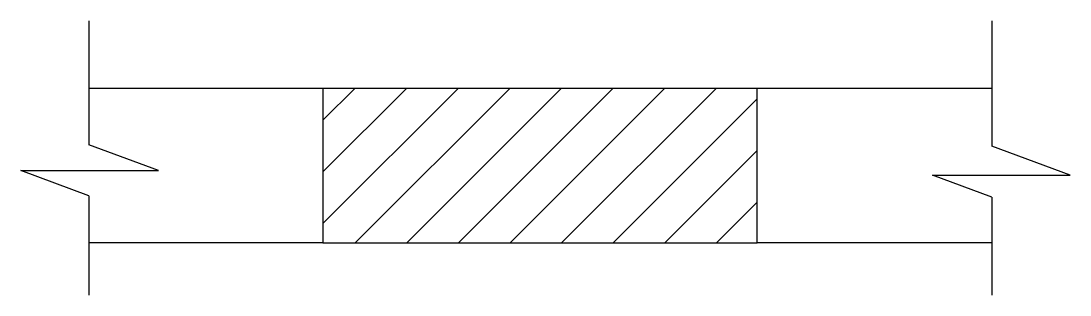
# Model space of a CAD drawing. Header units: metres. Extents: x 13327.8 to 13344.1, y 18571.9 to 18576.2.
import ezdxf

# ---------------------------------------------------------------- set-up
doc = ezdxf.new("R2010")
doc.units = ezdxf.units.M
doc.layers.add('PUB_DIM', color=90, linetype='Continuous')

msp = doc.modelspace()

# ---------------------------------------------------------------- linework, layer by layer
for points in [[(13328.85, 18575.14), (13332.48, 18575.14), (13332.48, 18572.74), (13328.85, 18572.74)], [(13342.85, 18572.74), (13339.21, 18572.74), (13339.21, 18575.14), (13342.85, 18575.14)]]:
    msp.add_lwpolyline(points)
at = {"layer": 'PUB_DIM'}
for p, q in [((13328.85, 18576.18), (13328.85, 18574.26)), ((13342.85, 18576.18), (13342.85, 18574.24)), ((13332.48, 18574.64), (13332.98, 18575.14)), ((13332.48, 18573.84), (13333.78, 18575.14)), ((13332.48, 18573.04), (13334.58, 18575.14)), ((13332.98, 18572.74), (13335.38, 18575.14)), ((13333.78, 18572.74), (13336.18, 18575.14)), ((13334.58, 18572.74), (13336.98, 18575.14)), ((13335.38, 18572.74), (13337.78, 18575.14)), ((13336.18, 18572.74), (13338.58, 18575.14)), ((13336.98, 18572.74), (13339.21, 18574.97)), ((13329.93, 18573.86), (13328.85, 18574.26)), ((13337.78, 18572.74), (13339.21, 18574.17)), ((13344.06, 18573.79), (13342.85, 18574.24)), ((13328.85, 18573.47), (13327.8, 18573.86)), ((13327.8, 18573.86), (13329.93, 18573.86)), ((13342.85, 18573.45), (13341.93, 18573.79)), ((13341.93, 18573.79), (13344.06, 18573.79)), ((13328.85, 18573.47), (13328.85, 18571.93)), ((13338.58, 18572.74), (13339.21, 18573.37)), ((13342.85, 18573.45), (13342.85, 18571.93))]:
    msp.add_line(p, q, dxfattribs=at)
for points in [[(13332.48, 18575.14), (13339.21, 18575.14)], [(13332.48, 18572.74), (13339.21, 18572.74)]]:
    msp.add_lwpolyline(points, dxfattribs=at)

doc.saveas('drawing.dxf')
